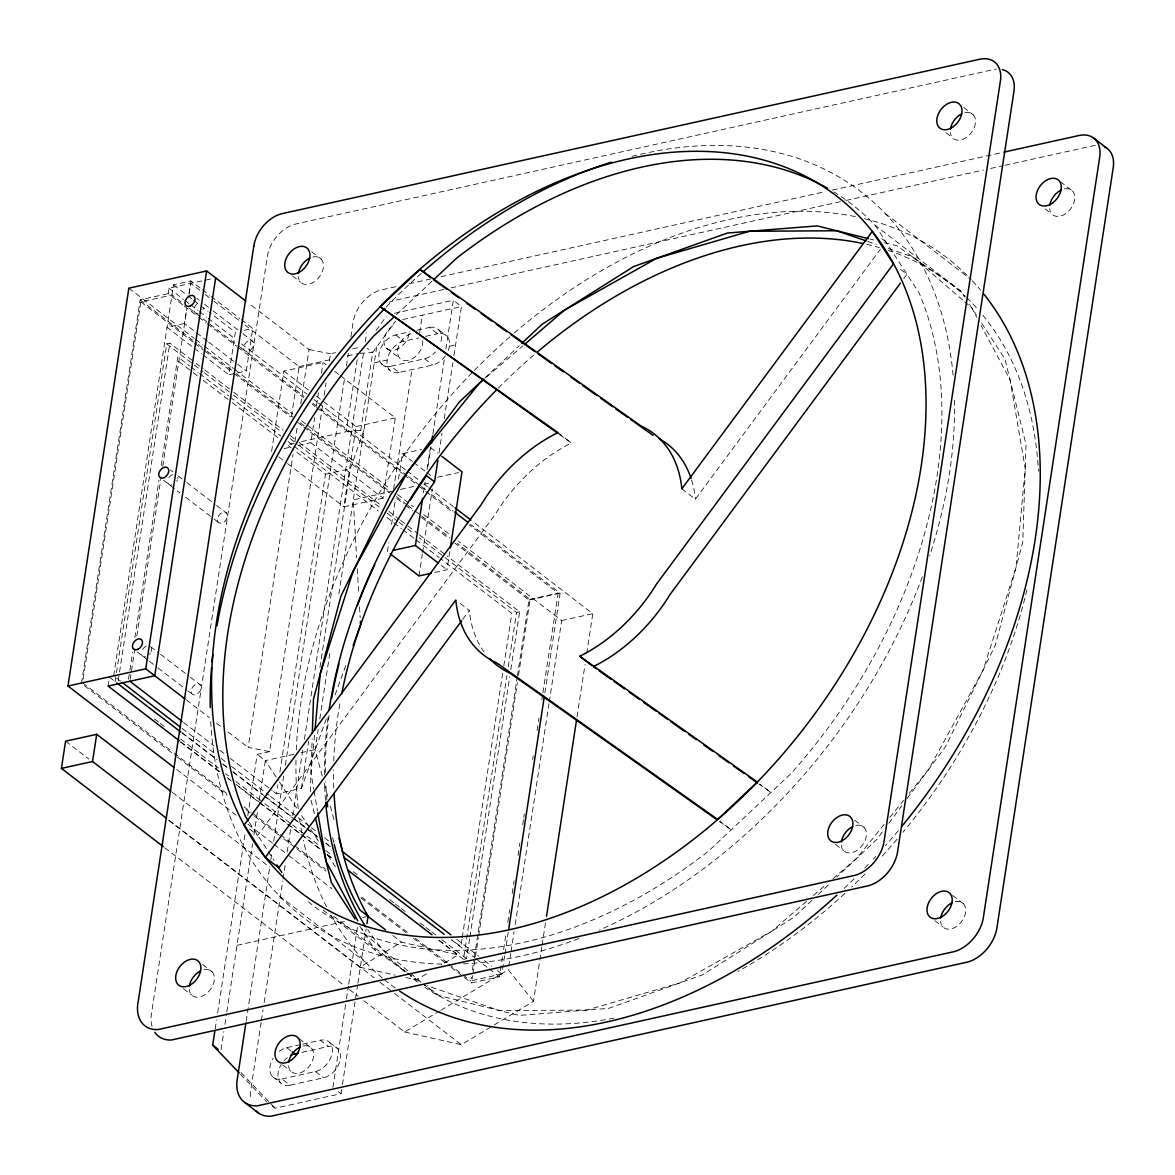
<?xml version="1.0" encoding="UTF-8"?>
<svg xmlns="http://www.w3.org/2000/svg" width="1175" height="1175" viewBox="0 0 1175 1175"><rect width="100%" height="100%" fill="white"/><g stroke="black" fill="none" stroke-linecap="round" stroke-linejoin="round"><path stroke-width="0.75" stroke-dasharray="5 3.75" d="M310.376 791.7L312.153 738.737M314.503 735.139L311.008 772.93L313.784 789.189M182.727 304.824L168.172 293.647L168.994 288.213L212.102 278.666M272.38 1106.145L275.082 1108.231L341.044 1093.631L342.145 1086.39M342.424 1084.584L357.597 985.047M357.876 983.24L366.145 928.94M81.472 683.424L140.178 299.845L168.172 293.647M83.131 679.135L140.853 301.902L171.961 295.013L182.037 302.753M108.115 686.068L108.937 680.766M113.681 675.875L173.533 284.82L190.952 280.957L201.013 288.697M115.047 681.676L116.163 674.45M116.442 672.643L166.747 343.864L169.861 343.173L194.536 362.12M118.161 680.986L119.277 673.76M119.542 671.953L169.861 343.173M128.501 679.282L129.617 672.041M129.896 670.235L132.657 652.125M134.875 637.628L158.992 480.061M161.21 465.579L177.836 356.906L189.454 365.822M207.461 341.132L184.446 323.463L186.619 309.289M189.058 293.353L190.952 280.957M130.161 679.444L134.875 648.703M136.799 636.101L161.166 476.903M162.767 466.343L186.957 308.276M189.102 294.249L190.776 283.395L203.774 293.368M241.286 319.615L252.787 328.457L246.28 370.947L228.861 374.81L235.367 332.305L209.473 312.433M271.616 451.347L283.895 371.094L323.096 362.429L325.989 364.647M291.503 416.347L299.126 366.571L244.224 324.432M322.493 406.197L269.633 751.618L248.16 747.432L292.986 454.461M294.925 441.8L297.422 425.526M300.741 403.833L309.04 349.577L248.689 303.253M215.187 1028.918L216.567 1019.885M217.669 1012.659L245.311 832.032M247.793 815.773L257.193 754.365L269.633 751.618M340.427 375.736L395.314 417.889L383.035 498.141L310.817 442.681L314.636 417.712M316.545 405.228L318.454 392.744M321.465 373.121L323.096 362.429M221.076 1049.598L223.823 1031.621M224.924 1024.424L226.569 1013.643M226.848 1011.851L252.552 843.914M253.932 834.852L257.545 811.323M259.205 800.454L265.315 760.607L257.193 754.365M324.153 395.343L326.092 382.683M329.411 360.989L330.513 353.748L335.624 352.618M326.312 718.865L301.432 788.337L276.551 793.845L277.932 784.812M279.87 772.181L325.46 474.201L292.575 448.953M246.177 1021.104L269.78 866.842M270.896 859.586L271.998 852.33M273.672 841.447L283.66 776.117M285.334 765.219L344.76 376.881M346.419 365.983L348.373 353.293M350.87 336.961L353.088 322.435A30.623 20.812 -52.5 0 1 382.139 289.726L396.43 286.568M301.461 441.624L346.17 431.724L357.317 358.845M261.1 1022.426L251.112 1087.756A36.836 25.027 -52.5 0 0 250.598 1099.257M261.379 1020.605L263.053 1009.722M264.155 1002.466L282.764 880.883M283.043 879.062L285.54 862.729M287.214 851.846L291.092 826.436M302.753 750.223L292.487 817.359L264.801 796.107M304.428 739.325L363.853 350.987M365.234 341.91L366.629 332.833M383.035 498.141L343.834 506.822L356.113 426.569L315.678 395.505M301.432 788.337L308.628 741.381M319.952 667.341L350.356 468.693L364 429.933L346.17 431.724M360.681 430.623L372.71 352.456L395.534 321.113M322.244 776.117L315.091 749.591L318.131 729.69M319.791 718.836L330.028 651.875M338.87 593.977L376.705 346.963M393.61 489.211L411.955 369.611M419.651 332.628L422.324 315.194M387.412 551.677L388.793 542.615M391.569 524.476L395.461 499.081M398.516 479.136L402.393 453.741L421.649 449.482M423.455 492.883L425.115 482M427.068 469.31L430.123 449.364M332.922 1087.389L346.199 1000.557M346.478 998.75L348.417 986.089M348.696 984.268L357.553 926.385M427.906 466.637L430.946 446.75M432.885 434.089L444.782 356.333M445.883 349.107L453.359 300.286L394.536 313.299M419.005 575.941L422.339 554.174M422.618 552.367L432.327 488.888M438.98 453.007L442.035 433.164M444.253 418.741L452.83 362.855M453.947 355.628L461.481 306.528L453.359 300.286M434.75 572.46L446.999 569.743L449.775 551.604M461.951 939.413L460.835 946.653L452.125 939.971M462.23 937.606L502.694 673.172M503.796 665.931L511.83 613.409L440.684 558.757M469.618 938.781L466.578 958.653L463.464 959.343L506.866 675.728M508.246 666.695L516.545 612.498L419.299 537.812M469.897 936.974L509.7 676.844M510.802 669.618L519.658 611.808L447.087 556.069M504.618 955.848L501.843 973.972L470.734 980.861L471.293 977.233M472.409 969.977L474.068 959.094M474.347 957.287L477.961 933.714M478.225 931.893L517.088 677.99M517.367 676.168L529.014 599.999L454.872 543.07M502.489 956.817L499.434 976.719L471.439 982.917L472.541 975.676M472.82 973.869L478.357 937.679M478.636 935.873L517.397 682.558M518.513 675.331L530.131 599.338L457.383 543.467M503.59 949.576L506.087 933.288M507.747 922.434L508.848 915.207M509.127 913.386L509.686 909.773M512.168 893.485L513.284 886.244M513.563 884.437L514.107 880.824M517.984 855.488L519.1 848.262M519.379 846.441L519.923 842.828M522.699 824.732L523.521 819.313M523.8 817.492L524.358 813.878M532.657 759.593L533.215 755.98M537.092 730.644L538.194 723.403M538.473 721.597L539.031 717.984M541.793 699.889L542.63 694.454M542.909 692.648L558.14 593.14L469.368 524.975M504.897 954.027L508.232 932.26M544.862 692.868L560.123 593.125L470.514 524.3M508.834 966.158L510.772 953.483M511.052 951.677L514.092 931.775M515.193 924.534L548.96 703.796M549.239 701.974L561.694 620.562L458.558 541.367M494.264 1024.923L533.509 1001.35L541.822 947.006M542.101 945.199L545.699 921.641M576.998 716.926L585.047 664.404M586.707 653.52L592.802 613.673L472.335 521.157M335.037 694.954L346.875 662.509M376 330.542L386.369 316.31M462.803 619.269L469.339 610.442L458.5 602.129M681.838 488.8L695.38 499.199L880.413 249.159M903.722 278.71L906.982 274.304L898.86 268.062M882.337 832.003L876.947 839.303L836.791 877.005M888.814 823.249L901.783 805.727M907.188 798.427L945.581 746.536L995.313 645.207L1022.764 542.189L1026.025 444.532L1004.904 358.874L981.213 322.435M884.129 824.409L856.663 858.352L832.972 878.68M889.857 817.33L903.59 800.366M909.318 793.287L928.779 769.243L983.152 670L1016.037 567.408L1025.232 468.428L1010.074 379.848L981.022 325.299M396.46 314.65L432.209 281.075M484.864 378.027L519.291 345.685M811.852 900.447L794.065 917.161L702.606 974.809L608.797 1008.341L519.027 1015.45L439.421 995.651L423.749 984.547L437.291 994.946M818.255 894.425L828.86 884.481M486.538 377.028L522.758 345.949M806.505 901.387L771.681 931.276L679.649 983.02L586.824 1010.074L499.551 1010.603L427.201 985.737M813.467 895.409L826.01 884.658M168.524 820.238L359.873 967.201L401.527 942.188L458.147 954.878L441.168 965.072M405.874 977.512L416.493 979.891L428.831 972.489M363.942 1000.718L404.655 1031.988L439.2 1011.249M440.772 1010.309L508.276 969.772L533.509 1001.35M404.655 1031.988L461.305 1044.707L492.692 1025.863M449.393 346.214L455.606 344.818M184.446 323.463L167.026 327.326L192.906 347.198M408.944 283.792L430.373 279.048M441.095 276.668L825.261 191.657M832.399 190.071L1002.143 152.515M244.077 330.381L252.787 328.457M443.915 289.447L395.681 300.124A30.623 20.812 -52.5 0 0 389.072 302.416M451.068 287.86L844.164 200.866M845.941 200.47L983.519 170.023M990.672 168.451L1003.186 165.675M1004.963 165.278L1092.515 145.906A31.02 21.077 -52.5 0 1 1095.732 145.421M402.673 319.541L461.481 306.528M445.442 355.746A17.845 12.117 -52.5 0 1 432.694 365.014L399.103 372.46L390.981 366.218A17.845 12.117 -52.5 0 1 379.055 353.734A17.845 12.117 -52.5 0 1 395.755 334.934L409.913 331.805M416.978 330.234L429.36 327.487L437.482 333.729A17.845 12.117 -52.5 0 1 448.292 350.37M352.662 348.858L359.477 347.345M374.282 362.825L387.177 359.976A17.845 12.117 -52.5 0 1 403.892 341.176L418.843 337.857M425.629 336.358L437.482 333.729M299.126 366.571L331.306 359.447M347.403 355.878L358.14 353.513M390.981 366.218L424.572 358.786A17.845 12.117 -52.5 0 0 435.396 351.957M356.113 426.569L395.314 417.889M294.308 443.21L287.155 444.782L291.224 447.91M284.086 448.6L291.224 447.014M298.347 445.442L310.817 442.681M325.46 474.201L350.356 468.693M437.497 477.226L458.485 472.585M400.499 489.432L414.848 486.244M423.808 484.247L430.975 482.646M530.131 599.338L558.14 593.14M529.014 599.999L560.123 593.125M516.545 612.498L519.658 611.808M561.694 620.562L592.802 613.673M293.765 754.321L265.315 760.607L278.416 780.45M300.873 752.734L315.091 749.591M236.998 945.332L345.053 921.376M362.767 917.455L366.306 916.662M279.224 1051.361A17.845 12.117 -52.5 0 1 286.7 1047.674L300.844 1044.546M302.607 1044.164L320.29 1040.242L328.412 1046.484A17.845 12.117 -52.5 0 1 340.339 1058.954A17.845 12.117 -52.5 0 1 323.624 1077.769L290.034 1085.201L281.912 1078.958A17.845 12.117 -52.5 0 1 273.099 1058.249M301.887 1052.359L328.412 1046.484M281.912 1078.958L315.502 1071.527A17.845 12.117 -52.5 0 0 332.217 1052.727A17.845 12.117 -52.5 0 0 320.29 1040.242M393.331 491.032L353.249 499.889L356.657 557.89M359.961 353.381L372.71 352.456L367.29 348.299M309.04 349.577L330.513 353.748M359.873 967.201L395.255 975.132M870.278 239.113L873.818 239.994M884.437 242.637L896.804 245.707L960.827 291.062L964.748 297.099M867.693 241.418L876.3 244.385M888.359 248.527L912.476 256.811L926.018 267.21M559.52 434.53L571.461 442.99A139.619 94.867 -52.5 0 0 494.734 515.076L257.736 835.337L249.614 829.095M758.962 784.033L770.903 792.493L760.063 784.18M719.232 821.34L731.188 829.814L720.348 821.487M323.081 910.111L375.398 950.296L406.168 972.092M407.637 973.135L420.826 982.476M963.706 107.454L973.179 114.724M1060.291 181.626L1072.481 190.982M945.875 132.657L952.646 137.857M1045.163 208.915L1051.933 214.114M885.348 213.644L971.108 279.503M833.78 191.892A442.123 300.418 -52.5 0 1 875.081 225.203L960.827 291.062M881.793 238.687L885.862 241.8M438.774 329.837L446.897 336.079M557.934 432.591L571.461 442.99M311.669 251.758L321.142 259.029M395.755 334.934L403.892 341.176M424.572 358.786L432.694 365.014M292.472 275.919L300.594 282.162M386.355 348.02L399.897 358.419M381.552 363.868L389.674 370.11M334.655 371.3L338.988 374.634M430.388 447.543L437.57 453.065M202.453 289.799L209.649 295.322M211.074 296.423L239.847 318.513M205.214 294.484L212.44 300.036M213.879 301.138L242.77 323.316M402.393 453.741L412.454 461.467M413.879 462.568L425.379 471.395M426.804 472.497L432.547 476.903M196.71 298.259L199.28 300.242M204.567 304.31L211.662 309.759M213.072 310.846L241.448 332.628M242.873 333.715L252.801 341.338A6.198 4.215 -52.5 0 1 249.173 350.943A6.198 4.215 -52.5 0 1 244.106 345.626A6.198 4.215 -52.5 0 1 252.801 341.338M173.533 284.82L186.472 294.763M187.912 295.865L192.215 299.17M193.655 300.286L199.412 304.692M200.852 305.794L208.034 311.316M283.895 371.094L308.452 389.953M168.994 288.213L183.506 299.361M184.96 300.477L189.322 303.811M190.761 304.927L198.017 310.508M199.471 311.625L206.727 317.191M208.181 318.308L235.764 339.487M241.565 343.937L306.881 394.095M314.136 399.676L317.03 401.894M318.484 403.01L405.566 469.897M407.02 470.999L418.638 479.914M424.439 484.379L427.347 486.612M428.787 487.728L453.462 506.675M189.219 308.276L239.538 346.904M240.332 347.33L304.207 396.577M312.873 403.231L318.66 407.666M320.099 408.782L407.079 475.581M408.518 476.683L420.004 485.51M421.443 486.612L428.625 492.119M431.489 494.337L453.168 510.978M854.636 820.194L864.124 827.479M952.587 895.423L963.412 903.737M184.181 305.941L197.268 316.002M198.722 317.118L206.007 322.714M207.461 323.83L236.557 346.17M238.011 347.286L303.488 397.576M312.227 404.288L315.135 406.521M316.589 407.637L402.438 473.569M403.892 474.685L416.993 484.746M418.447 485.863L424.263 490.327M425.717 491.444L453.374 512.682M208.886 342.233L236.219 363.222M237.658 364.323L246.28 370.947M128.853 288.169L194.213 338.356M195.667 339.472L202.937 345.053M204.377 346.17L233.428 368.48M234.882 369.596L292.986 414.202M301.696 420.9L306.058 424.248M307.512 425.365L390.291 488.932M397.561 494.513L413.541 506.792M423.705 514.591L449.849 534.669M140.178 299.845L196.915 343.438M198.369 344.554L205.654 350.135M207.108 351.252L234.75 372.49M236.204 373.606L292.957 417.184M300.227 422.765L390.452 492.061M396.269 496.526L406.447 504.354M407.901 505.47L450.113 537.871M140.853 301.902L193.199 342.101M194.653 343.218L203.378 349.915M204.817 351.031L232.444 372.24M233.898 373.356L290.592 416.905M297.863 422.486L302.225 425.835M303.679 426.951L389.454 492.824M396.724 498.406L403.994 503.987M405.448 505.103L412.719 510.684M421.443 517.382L449.056 538.591M194.345 348.299L201.542 353.822M202.981 354.923L228.861 374.81M835.454 844.37L843.577 850.612M934.757 920.627L942.879 926.869M195.99 363.237L203.246 368.803M204.7 369.919L232.268 391.099M233.722 392.215L283.072 430.109M290.328 435.69L297.583 441.257M299.037 442.373L381.772 505.911M389.028 511.478L399.192 519.291M400.631 520.408L406.447 524.858M407.887 525.974L418.05 533.773M419.504 534.889L445.633 554.952M166.747 343.864L192.876 363.927M194.33 365.043L203.04 371.726M204.479 372.842L232.062 394.022M233.517 395.138L281.412 431.915M290.122 438.598L297.378 444.179M298.832 445.296L380.113 507.718M387.368 513.284L397.532 521.083M398.971 522.199L406.227 527.781M407.681 528.897L413.497 533.347M190.908 366.938L198.164 372.519M199.618 373.635L228.67 395.931M230.109 397.047L280.942 436.087M288.198 441.668L292.56 445.002M294.014 446.118L378.232 510.802M386.942 517.499L401.468 528.647M402.922 529.763L414.54 538.693M415.994 539.81L439.23 557.64M178.791 361.606L191.804 371.579M193.243 372.695L197.576 376.029M203.363 380.465L230.814 401.527M232.253 402.643L278.49 438.128M441.257 565.337L446.999 569.743M278.842 456.899L286.068 462.451M287.508 463.552L343.834 506.822M170.434 469.985L173.004 471.968M178.292 476.022L185.386 481.471M186.796 482.558L215.172 504.354M216.597 505.441L226.525 513.064A6.198 4.215 -52.5 0 1 222.897 522.669A6.198 4.215 -52.5 0 1 217.816 517.352A6.198 4.215 -52.5 0 1 226.525 513.064M163.501 480.237L179.995 492.913M185.679 497.26L212.631 517.969M214.056 519.056L218.3 522.317M150.591 646.661L159.11 653.197M160.52 654.284L188.896 676.08M190.321 677.167L200.249 684.79A6.198 4.215 -52.5 0 1 196.622 694.396A6.198 4.215 -52.5 0 1 191.54 689.079A6.198 4.215 -52.5 0 1 200.249 684.79M137.225 651.949L148.05 660.277M149.475 661.363L156.569 666.812M157.979 667.899L186.355 689.681M187.78 690.783L192.024 694.043M186.384 700.006L209.37 717.661M216.553 723.168L222.295 727.589M228.053 731.996L248.16 747.432M183.608 722.508L214.114 745.905M219.916 750.37L224.278 753.718M230.08 758.169L272.189 790.496M273.643 791.612L276.551 793.845M116.589 678.107L120.952 681.456M182.022 728.353L215.451 754.027M221.267 758.492L225.629 761.841M231.446 766.306L269.237 795.343M270.691 796.459L296.864 816.552M298.318 817.668L309.95 826.598M311.404 827.714L315.767 831.063M324.491 837.76L328.853 841.124M456.781 939.368L478.592 956.112M484.408 960.577L491.664 966.158M497.48 970.623L501.843 973.972M182.022 732.539L216.876 759.3M222.692 763.765L227.039 767.113M232.856 771.564L263.347 794.99M293.838 818.402L305.456 827.332M306.91 828.448L317.074 836.248M325.783 842.945L328.692 845.178M109.466 677.226L115.297 681.706M182.228 733.112L217.155 759.931M222.971 764.396L227.333 767.745M233.149 772.225L262.26 794.564M263.714 795.681L292.81 818.035M294.264 819.151L305.911 828.096M307.365 829.212L317.558 837.026M326.283 843.738L330.645 847.087M451.42 939.838L474.7 957.728M476.154 958.844L487.801 967.774M489.255 968.89L499.434 976.719M154.513 718.997L158.875 722.346M160.329 723.462L164.676 726.811M180.642 739.075L218.388 768.053M225.644 773.62L228.537 775.852M235.793 781.419L263.376 802.598M264.83 803.715L305.471 834.926M306.925 836.042L318.528 844.957M325.783 850.538L331.6 854.989M353.367 871.718L357.714 875.052M389.645 899.58L394.007 902.929M395.461 904.045L399.808 907.379M401.262 908.495L405.625 911.844M420.136 922.992L424.483 926.326M425.938 927.442L430.285 930.791M431.739 931.907L436.101 935.256M441.903 939.706L466.578 958.653M180.73 741.836L219.945 771.96M227.216 777.542L230.124 779.759M235.925 784.224L259.161 802.07M260.615 803.186L320.173 848.923M327.428 854.489L333.245 858.954M439.259 940.382L458.147 954.878M180.436 741.983L219.622 772.078M228.332 778.775L231.24 780.993M238.496 786.574L319.776 848.996M327.032 854.563L332.833 859.028M438.789 940.397L463.464 959.343M82.573 682.763L172.71 751.985M174.164 753.102L227.95 794.418M243.945 806.696L251.215 812.277M252.669 813.394L293.383 844.649M294.837 845.765L325.358 869.221M361.709 897.127L408.224 932.847M415.495 938.443L447.484 963.001M448.938 964.117L470.734 980.861M84.38 685.657L176.059 756.068M177.513 757.185L226.981 795.181M245.898 809.707L253.183 815.288M254.637 816.405L282.279 837.643M283.733 838.759L295.38 847.704M296.834 848.82L325.93 871.16M360.857 897.979L405.962 932.627M413.233 938.208L449.614 966.158M451.068 967.275L462.715 976.205M464.169 977.321L471.439 982.917M176.749 769.552L236.204 815.215M247.808 824.13L272.453 843.062M273.907 844.179L286.964 854.196M288.418 855.312L331.923 888.726M392.832 935.506L401.527 942.188M172.284 792.361L269.677 867.15M333.641 916.265L406.315 972.078M407.769 973.194L416.493 979.891M279.371 895.996L365.131 961.855M169.479 820.605L374.193 977.82M379.995 982.271L393.067 992.302M394.521 993.418L461.305 1044.707M65.594 741.19L88.786 759.006M164.691 847.704L343.57 985.076M349.386 989.541L358.125 996.253M329.705 1042.592L337.842 1048.82M202.599 964.499L212.073 971.784M299.184 1038.685L311.375 1048.041M286.7 1047.674L290.754 1050.803M315.502 1071.527L323.624 1077.769M338.327 1091.546L341.044 1093.631M183.403 988.674L191.54 994.917M282.705 1064.932L290.827 1071.174M272.497 1076.623L280.619 1082.865M912.476 256.811L963.368 300.565M964.734 301.755L971.622 307.659L976.748 317.279M421.002 982.183L364.617 933.699L362.047 928.882M241.007 1072.54L275.082 1108.231M240.464 1074.229L266.96 1101.988M279.415 781.977L297.554 809.443M301.578 815.553L309.642 827.758M310.655 829.286L318.719 841.491M327.781 855.224L336.843 868.971M969.654 304.648L976.425 315.047M875.081 225.203L919.144 293.016A442.123 300.418 -52.5 0 1 791.186 773.444L708.305 851.302A442.123 300.418 -52.5 0 1 308.438 901.812M359.814 926.311L375.398 950.296M249.306 822.382L267.342 850.112M268.297 851.581L274.054 860.453M324.153 783.182L327.972 797.326M330.351 806.168L334.655 822.089M311.067 800.322L314.518 814.304M314.092 791.01L317.5 810.897M357.288 568.759L358.669 592.317M359.521 606.829L360.167 617.697M151.208 647.616A6.198 4.215 -52.5 0 1 151.076 651.64M150.385 653.05A6.198 4.215 -52.5 0 1 149.416 654.357M145.656 656.737A6.198 4.215 -52.5 0 1 141.896 650.95M142.586 649.525A6.198 4.215 -52.5 0 1 147.316 645.853M203.627 308.188A6.198 4.215 -52.5 0 1 202.937 309.613M198.208 313.284A6.198 4.215 -52.5 0 1 194.066 308.952A6.198 4.215 -52.5 0 1 199.868 302.401M177.778 477.094A6.198 4.215 -52.5 0 1 177.733 478.46M177.352 479.914A6.198 4.215 -52.5 0 1 176.661 481.339M171.932 485.011A6.198 4.215 -52.5 0 1 168.172 479.224M168.862 477.799A6.198 4.215 -52.5 0 1 173.592 474.127M290.034 1085.201A17.845 12.117 -52.5 0 1 281.236 1064.477M283.998 1060.746A17.845 12.117 -52.5 0 1 287.346 1057.603M399.103 372.46A17.845 12.117 -52.5 0 1 387.177 359.976M429.36 327.487A17.845 12.117 -52.5 0 1 440.17 344.128M333.773 842.431A430.006 292.178 -52.5 0 1 332.584 837.129M326.914 799.749A430.006 292.178 -52.5 0 1 325.769 781.86M325.534 772.768A430.006 292.178 -52.5 0 1 329.25 714.048M333.803 788.043A430.006 292.178 -52.5 0 1 333.553 769.757M333.759 761.062A430.006 292.178 -52.5 0 1 340.324 701.049M955.231 901.695A15.51 10.546 -52.5 0 1 965.718 911.374A15.51 10.546 -52.5 0 1 953.263 928.221A15.51 10.546 -52.5 0 1 940.587 921.479M422.721 340.677A15.51 10.546 -52.5 0 1 410.281 359.77A15.51 10.546 -52.5 0 1 397.591 350.782A15.51 10.546 -52.5 0 1 412.249 333.259M303.179 1046A15.51 10.546 -52.5 0 1 313.681 1055.679A15.51 10.546 -52.5 0 1 301.211 1072.525A15.51 10.546 -52.5 0 1 288.536 1065.784M1064.286 188.955A15.51 10.546 -52.5 0 1 1074.787 198.619A15.51 10.546 -52.5 0 1 1062.317 215.466A15.51 10.546 -52.5 0 1 1049.657 208.724M966.746 297.73A439.332 298.523 -52.5 0 1 978.129 309.642M982.858 315.223A439.332 298.523 -52.5 0 1 1038.436 471.19M1026.906 589.835A439.332 298.523 -52.5 0 1 902.958 832.252M897.054 839.258A439.332 298.523 -52.5 0 1 881.338 856.972M865.006 874.038A439.332 298.523 -52.5 0 1 851.728 887.037M844.928 893.382A439.332 298.523 -52.5 0 1 738.091 971.343M614.084 1018.093A439.332 298.523 -52.5 0 1 424.968 987.323M417.507 982.109A439.332 298.523 -52.5 0 1 410.281 976.543M404.67 971.842A439.332 298.523 -52.5 0 1 367.76 929.822M325.504 800.454A439.332 298.523 -52.5 0 1 324.55 783.328M324.373 774.736A439.332 298.523 -52.5 0 1 328.06 717.396M498.303 388.117A439.332 298.523 -52.5 0 1 535.051 353.983M866.753 244.341A439.332 298.523 -52.5 0 1 879.355 247.602M888.168 250.348A439.332 298.523 -52.5 0 1 965.424 296.467M691.605 480.046A139.619 94.867 -52.5 0 1 695.38 499.199M484.173 652.022A139.619 94.867 -52.5 0 1 469.339 610.442M203.892 969.742A15.51 10.546 -52.5 0 1 214.379 979.421A15.51 10.546 -52.5 0 1 201.909 996.268A15.51 10.546 -52.5 0 1 189.248 989.526M312.947 256.987A15.51 10.546 -52.5 0 1 323.448 266.666A15.51 10.546 -52.5 0 1 310.978 283.513A15.51 10.546 -52.5 0 1 298.318 276.771M964.998 112.697A15.51 10.546 -52.5 0 1 975.485 122.362A15.51 10.546 -52.5 0 1 963.03 139.208A15.51 10.546 -52.5 0 1 950.355 132.467M855.929 825.438A15.51 10.546 -52.5 0 1 866.43 835.117A15.51 10.546 -52.5 0 1 853.961 851.963A15.51 10.546 -52.5 0 1 841.285 845.222M409.076 333.7A15.51 10.546 -52.5 0 1 395.637 349.768A15.51 10.546 -52.5 0 1 384.005 341.528A15.51 10.546 -52.5 0 1 395.417 324.036M972.312 280.781A457.648 310.964 -52.5 0 1 980.567 290.078M898.361 830.578A457.648 310.964 -52.5 0 1 885.451 845.633M875.713 856.428A457.648 310.964 -52.5 0 1 873.231 859.101M868.207 864.418A457.648 310.964 -52.5 0 1 864.389 868.384M854.078 878.783A457.648 310.964 -52.5 0 1 843.533 888.946M395.197 987.955A457.648 310.964 -52.5 0 1 383.667 979.098M382.272 977.923A457.648 310.964 -52.5 0 1 330.953 915.163M326.591 906.938A457.648 310.964 -52.5 0 1 303.4 840.272M301.916 832.957A457.648 310.964 -52.5 0 1 299.184 816.228M298.244 808.679A457.648 310.964 -52.5 0 1 296.012 759.05M296.291 749.958A457.648 310.964 -52.5 0 1 473.114 371.667M474.392 370.36A457.648 310.964 -52.5 0 1 512.932 334.155M514.298 332.98A457.648 310.964 -52.5 0 1 855.503 216.641M864.433 218.653A457.648 310.964 -52.5 0 1 967.319 275.64M152.045 1026.421A36.836 25.027 -52.5 0 1 151.81 1011.499L267.327 256.576A30.623 20.812 -52.5 0 1 296.379 223.867L993.227 69.648A31.02 21.077 -52.5 0 1 996.429 69.163M632.018 156.348A457.648 310.964 -52.5 0 1 953.292 377.601M954.453 400.293A457.648 310.964 -52.5 0 1 929.66 555.731M922.346 576.734A457.648 310.964 -52.5 0 1 599.412 930.071M578.849 938.546A457.648 310.964 -52.5 0 1 463.508 963.882M441.976 964.132A457.648 310.964 -52.5 0 1 210.545 718.175M386.076 307.116A457.648 310.964 -52.5 0 1 421.722 273.055"/><path stroke-width="1.5" d="M312.33 733.347L313.475 699.169L340.912 596.151L390.643 494.822L459.293 402.056L483.542 379.275M315.017 729.734L320.188 673.951L353.088 571.358L407.446 472.115L479.576 383.006L483.748 379.422M366.967 923.521L368.083 916.28A430.006 292.178 -52.5 0 1 334.053 793.448M173.841 767.334L67.974 686.024L128.853 288.169L206.624 270.955L245.825 301.05M163.237 846.587L61.423 768.391L65.594 741.19L96.703 734.302L170.83 791.245M166.586 818.373L92.531 761.518L96.703 734.302M184.945 698.905L145.744 668.81L206.624 270.955M215.657 277.887L154.762 675.742L108.115 686.068L179.29 740.72M239.201 1072.922L212.69 1045.163L214.907 1030.71M245.898 1022.911L237.57 1077.358A36.836 25.027 -52.5 0 0 257.252 1105.851L954.1 951.632A32.665 22.193 -52.5 0 0 983.137 918.923L1099.697 157.2A31.02 21.077 -52.5 0 0 1078.973 135.507L1003.935 152.118M438.393 563.133L415.407 545.479L422.618 498.332M431.504 443.137L432.606 435.896M341.617 694.19A430.006 292.178 -52.5 0 1 434.559 481.853L437.878 460.218M450.333 547.976L461.995 471.807L441.888 456.37M508.79 928.632L544.304 696.496M546.537 916.206L576.455 720.554M353.117 645.442L360.593 624.953L360.373 621.325M461.716 620.738L278.857 867.84L265.315 857.442L455.797 600.043A139.619 94.867 -52.5 0 0 496.599 662.832L717.646 819.416L757.361 782.095L579.716 656.252A139.619 94.867 -52.5 0 0 656.443 584.166L893.441 263.905L872.32 231.402A439.332 298.523 -52.5 0 0 253.785 495.101A439.332 298.523 -52.5 0 0 580.347 906.762A439.332 298.523 -52.5 0 0 872.32 231.402L681.838 488.8A139.619 94.867 -52.5 0 0 641.036 426.011L420.004 269.428L380.274 306.748L558.037 433.472M900.461 283.116L669.985 594.565A139.619 94.867 -52.5 0 1 593.258 666.651L596.239 668.766M393.816 317.147L373.532 336.197A442.123 300.418 -52.5 0 0 245.575 816.625L248.38 820.943M521.832 343.306L542.16 324.197L633.633 266.549L727.442 233.017L817.198 225.908L868.516 238.672M524.153 344.76L564.558 310.082L656.59 258.338L749.4 231.284L836.688 230.755L865.975 240.831M392.656 550.517L415.407 545.479M431.254 573.238L419.005 575.941L390.276 553.88M67.974 686.024L145.744 668.81M61.423 768.391L92.531 761.518M291.033 1055.267A17.845 12.117 -52.5 0 1 294.822 1053.916L298.362 1053.138M446.985 289.344L433.531 279.826L456.414 258.338A442.123 300.418 -52.5 0 1 827.435 188.162M451.464 292.531L458.926 297.818M466.402 303.106L475.361 309.451M481.324 313.681L491.782 321.083M496.261 324.271L506.719 331.673M511.198 334.846L523.154 343.306M526.136 345.421L535.095 351.766M538.077 353.881L551.53 363.413M554.512 365.528L563.471 371.873M570.947 377.16L579.907 383.505M582.888 385.62L596.327 395.153M600.807 398.325L612.762 406.785M615.744 408.9L627.7 417.36M630.681 419.475L653.08 435.352M380.274 306.748L557.934 432.591A139.619 94.867 -52.5 0 0 481.192 504.677L244.194 824.938L265.315 857.442M599.221 670.881L611.162 679.341M614.143 681.456L624.601 688.858M629.08 692.031L639.523 699.433M644.003 702.606L655.944 711.066M658.94 713.181L667.899 719.526M670.881 721.641L684.32 731.158M688.8 734.331L696.261 739.618M703.722 744.906L712.682 751.251M718.645 755.481L729.102 762.883M733.582 766.056L744.025 773.458M748.504 776.631L757.464 782.976M716.251 819.225L510.141 673.231A139.619 94.867 -52.5 0 1 489.916 658.911M1093.264 137.769L1106.806 148.167M421.355 270.47L430.828 277.755M434.559 481.853L426.525 475.684A430.006 292.178 -52.5 0 0 410.339 500.051M454.916 507.791L470.881 520.04M454.622 512.094L467.621 522.082M579.716 656.252L591.892 665.608M129.882 681.25L182.169 721.391M122.406 682.572L180.568 727.237M341.925 851.17L450.965 934.903M116.751 682.822L180.774 731.996M343.746 857.148L444.15 934.257M347.756 870.117L432.003 934.801M366.732 915.457L385.576 929.939M292.105 1051.845L294.822 1053.916M212.69 1045.163L218.095 1049.319M244.929 1102.605L258.471 1113.004M366.057 913.225L368.083 916.28L360.049 910.111A430.006 292.178 -52.5 0 1 334.199 844.193M355.012 918.923L331.321 882.484L315.385 817.8M276.933 864.888L281.794 872.364M357.773 920.862L326.151 861.51L317.808 812.703M338.943 837.995L341.808 848.6M327.634 806.784A430.006 292.178 -52.5 0 1 327.076 801.512M331.673 698.303A430.006 292.178 -52.5 0 1 338.988 663.89M357.347 605.668A430.006 292.178 -52.5 0 1 363.178 590.966M363.853 589.336A430.006 292.178 -52.5 0 1 374.663 564.969M1104.397 146.802A31.02 21.077 -52.5 0 1 1113.239 167.599L996.679 929.322A32.665 22.193 -52.5 0 1 967.627 962.031L270.793 1116.25A36.836 25.027 -52.5 0 1 256.106 1111.021M288.653 1062.362A15.51 10.546 -52.5 0 1 299.889 1047.175M1049.774 205.302A15.51 10.546 -52.5 0 1 1060.996 190.13M365.792 926.825A439.332 298.523 -52.5 0 1 325.666 802.349M329.103 710.053A439.332 298.523 -52.5 0 1 496.996 389.424M537.871 351.575A439.332 298.523 -52.5 0 1 863.111 243.533M940.705 918.057A15.51 10.546 -52.5 0 1 951.941 902.87M659.351 438.804A139.619 94.867 -52.5 0 1 691.076 478.416M298.421 273.349A15.51 10.546 -52.5 0 1 309.657 258.177M950.472 129.044A15.51 10.546 -52.5 0 1 961.708 113.872M841.403 841.799A15.51 10.546 -52.5 0 1 852.639 826.612M983.974 294.249A457.648 310.964 -52.5 0 1 901.812 826.377M836.85 895.144A457.648 310.964 -52.5 0 1 399.676 991.068M1002.422 69.604A31.02 21.077 -52.5 0 1 1013.952 91.342L897.392 853.065A32.665 22.193 -52.5 0 1 868.34 885.774L171.491 1039.993A36.836 25.027 -52.5 0 1 154.821 1032.355M189.366 986.104A15.51 10.546 -52.5 0 1 200.587 970.917M210.222 707.57A457.648 310.964 -52.5 0 1 211.559 667.562M212.058 662.024A457.648 310.964 -52.5 0 1 212.822 654.607M216.964 625.79A457.648 310.964 -52.5 0 1 384.812 308.438M423.088 271.851A457.648 310.964 -52.5 0 1 611.617 162.135M253.785 246.177L138.268 1001.1A36.836 25.027 -52.5 0 0 157.949 1029.594L854.798 875.375A32.665 22.193 -52.5 0 0 883.85 842.666L1000.41 80.943A31.02 21.077 -52.5 0 0 979.686 59.249L282.837 213.468A30.623 20.812 -52.5 0 0 253.785 246.177M137.945 649.334A6.198 4.215 -52.5 0 0 141.573 639.729A6.198 4.215 -52.5 0 0 132.878 644.018A6.198 4.215 -52.5 0 0 137.945 649.334M190.497 305.882A6.198 4.215 -52.5 0 0 194.125 296.291A6.198 4.215 -52.5 0 0 185.43 300.565A6.198 4.215 -52.5 0 0 190.497 305.882M164.221 477.608A6.198 4.215 -52.5 0 0 167.849 468.002A6.198 4.215 -52.5 0 0 159.154 472.291A6.198 4.215 -52.5 0 0 164.221 477.608M189.469 985.37A15.51 10.546 -52.5 0 0 198.531 961.385A15.51 10.546 -52.5 0 0 176.779 972.092A15.51 10.546 -52.5 0 0 189.469 985.37M298.538 272.629A15.51 10.546 -52.5 0 0 307.6 248.63A15.51 10.546 -52.5 0 0 285.848 259.337A15.51 10.546 -52.5 0 0 298.538 272.629M950.59 128.325A15.51 10.546 -52.5 0 0 959.637 104.325A15.51 10.546 -52.5 0 0 937.9 115.032A15.51 10.546 -52.5 0 0 950.59 128.325M841.52 841.065A15.51 10.546 -52.5 0 0 850.582 817.08A15.51 10.546 -52.5 0 0 828.83 827.788A15.51 10.546 -52.5 0 0 841.52 841.065M288.771 1061.627A15.51 10.546 -52.5 0 0 297.833 1037.642A15.51 10.546 -52.5 0 0 276.081 1048.35A15.51 10.546 -52.5 0 0 288.771 1061.627M1049.877 204.582A15.51 10.546 -52.5 0 0 1058.939 180.583A15.51 10.546 -52.5 0 0 1037.187 191.29A15.51 10.546 -52.5 0 0 1049.877 204.582M940.808 917.322A15.51 10.546 -52.5 0 0 949.87 893.338A15.51 10.546 -52.5 0 0 928.118 904.045A15.51 10.546 -52.5 0 0 940.808 917.322"/></g></svg>
